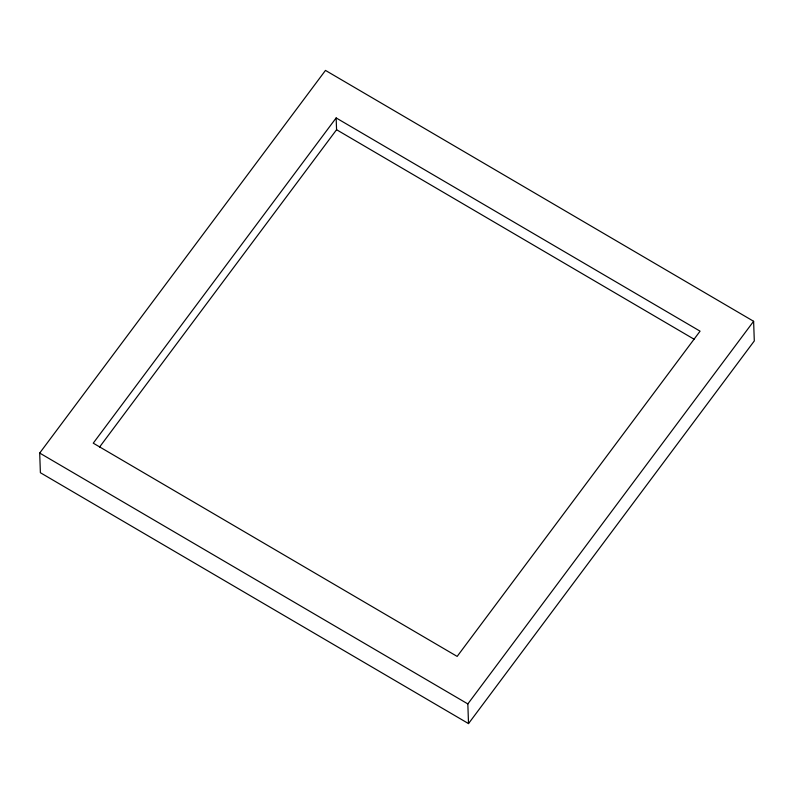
<?xml version="1.0" encoding="UTF-8"?>
<svg xmlns="http://www.w3.org/2000/svg" width="794" height="794" viewBox="0 0 794 794"><rect width="100%" height="100%" fill="white"/><g stroke="black" fill="none" stroke-linecap="round" stroke-linejoin="round"><path stroke-width="1.19" d="M39.7 453.056L325.48 70.408L753.615 321.282L754.3 340.944L468.52 723.592L40.385 472.718L39.7 453.056L467.835 703.921L468.52 723.592M336.15 117.929L93.245 443.171L457.155 656.41L700.07 331.167L336.15 117.929L336.567 129.72L99.578 447.042M467.835 703.921L753.615 321.282M336.567 129.72L694.055 339.197"/></g></svg>
